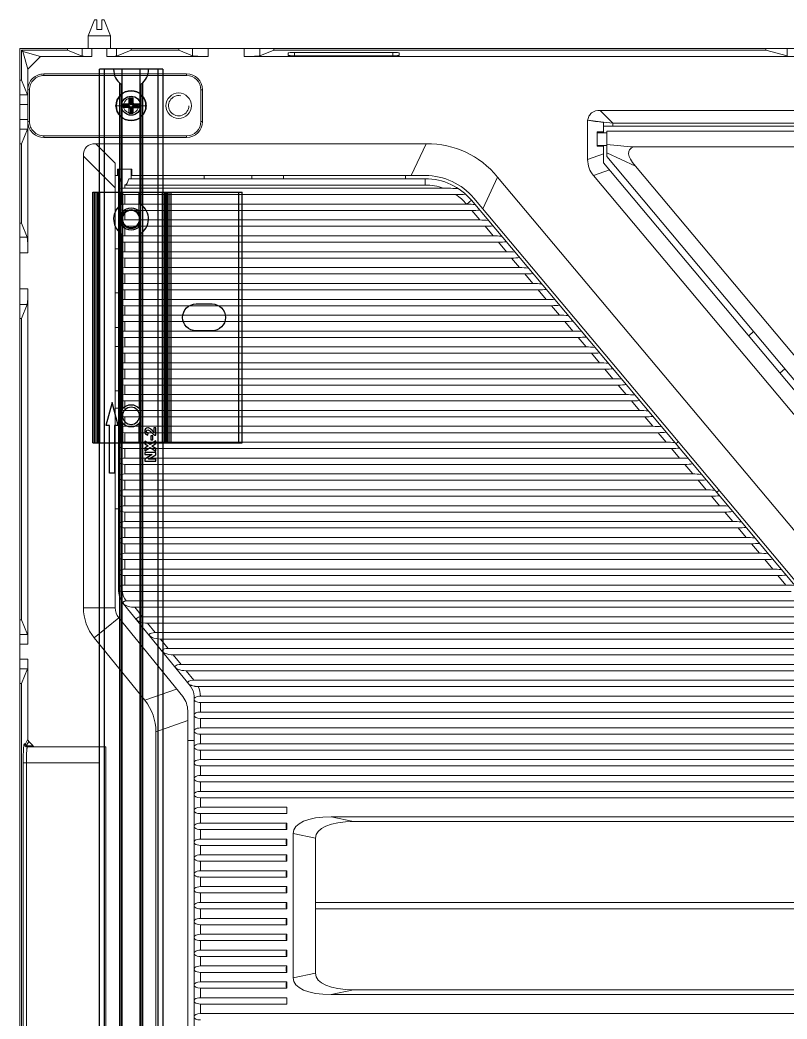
# Model space of a CAD drawing. Header units: millimetres. Extents: x 2185 to 26698, y 9658 to 17427.
# Drawn here: x 16466.6 to 16708.2, y 15710 to 16024.7 of the extents above; entities that cross this region are included whole.
import ezdxf

# ---------------------------------------------------------------- set-up
doc = ezdxf.new("R2010")
doc.units = ezdxf.units.MM
doc.linetypes.add('SLD-实线', pattern=[0])
doc.layers.add('1轮廓线', color=7, linetype='Continuous', lineweight=25)
doc.layers.add('文字层', color=8, linetype='SLD-实线', lineweight=15)
doc.layers.add('2020-NX-2_DXF_CONTINUOUS_LINE', color=7, linetype='Continuous')

# ---------------------------------------------------------------- blocks, each defined once
blk = doc.blocks.new('76128193')
at = {"color": 7, "linetype": 'Continuous'}
for p, q in [((-3996.93, 2590.93), (-3998.93, 2585.93)), ((-3996.18, 2590.93), (-3996.93, 2590.93)), ((-3996.18, 2590.93), (-3996.18, 2587.93)), ((-3994.68, 2590.93), (-3994.68, 2587.93)), ((-3993.93, 2590.93), (-3994.68, 2590.93)), ((-3993.93, 2590.93), (-3991.93, 2585.93)), ((-3994.68, 2587.93), (-3996.18, 2587.93)), ((-3998.93, 2581.93), (-3998.93, 2585.93)), ((-3991.93, 2585.93), (-3998.93, 2585.93)), ((-3991.93, 2581.93), (-3991.93, 2585.93)), ((-4020.43, 2581.93), (-4020.43, 2041.93)), ((-4020.43, 2581.93), (-3060.43, 2581.93)), ((-4019.93, 2581.43), (-4019.93, 2571.93)), ((-4019.53, 2581.02), (-4019.93, 2581.43)), ((-4019.93, 2581.43), (-4005.43, 2581.43)), ((-4019.53, 2581.02), (-4017.93, 2575.43)), ((-4019.53, 2581.02), (-4013.93, 2579.43)), ((-4005.43, 2581.93), (-4005.43, 2581.43)), ((-4000.8, 2579.58), (-4005.43, 2581.43)), ((-4000.8, 2579.58), (-4000.8, 2581.93)), ((-3997.83, 2579.43), (-3997.83, 2581.93)), ((-3993.03, 2581.93), (-3993.03, 2579.43)), ((-3990.07, 2581.93), (-3990.07, 2579.58)), ((-3985.43, 2581.43), (-3990.07, 2579.58)), ((-3985.43, 2581.93), (-3985.43, 2581.43)), ((-3985.43, 2581.43), (-3970.43, 2581.43)), ((-3970.43, 2581.93), (-3970.43, 2581.43)), ((-3970.43, 2581.43), (-3966.05, 2579.68)), ((-3966.05, 2579.68), (-3966.05, 2581.93)), ((-3961.1, 2581.93), (-3961.1, 2579.43)), ((-3949.77, 2579.43), (-3949.77, 2581.93)), ((-3944.82, 2581.93), (-3944.82, 2579.68)), ((-3944.82, 2579.68), (-3940.43, 2581.43)), ((-3940.43, 2581.93), (-3940.43, 2581.43)), ((-3940.43, 2581.43), (-3785.43, 2581.43)), ((-3935.93, 2579.77), (-3935.93, 2580.57)), ((-3933.93, 2580.69), (-3933.93, 2579.66)), ((-3933.93, 2580.69), (-3902.93, 2580.69)), ((-3902.93, 2579.66), (-3902.93, 2580.69)), ((-3900.93, 2580.57), (-3900.93, 2579.77)), ((-3785.43, 2581.93), (-3785.43, 2581.43)), ((-3785.43, 2581.43), (-3778.78, 2579.66)), ((-3778.78, 2579.66), (-3778.78, 2581.93)), ((-4013.93, 2579.43), (-4017.93, 2575.43)), ((-3997.83, 2579.43), (-4013.93, 2579.43)), ((-3961.1, 2579.43), (-3993.03, 2579.43)), ((-3949.77, 2579.43), (-3773.89, 2579.43)), ((-3933.93, 2579.66), (-3902.93, 2579.66)), ((-4017.93, 2575.43), (-4017.93, 2568.98)), ((-4020.43, 2571.93), (-4019.93, 2571.93)), ((-4019.93, 2571.93), (-4018.08, 2567.3)), ((-4012.92, 2573.93), (-4012.92, 2573.43)), ((-4012.92, 2573.93), (-3967.93, 2573.93)), ((-4012.92, 2573.43), (-3967.93, 2573.43)), ((-3967.93, 2573.43), (-3967.93, 2573.93)), ((-4017.93, 2568.98), (-4017.93, 2564.33)), ((-4017.43, 2558.93), (-4017.43, 2568.93)), ((-3963.43, 2568.93), (-3963.43, 2558.93)), ((-3962.93, 2568.93), (-3963.43, 2568.93)), ((-3962.93, 2568.93), (-3962.93, 2558.93)), ((-4018.08, 2567.3), (-4020.43, 2567.3)), ((-4017.96, 2564.33), (-4020.43, 2564.33)), ((-4017.96, 2564.33), (-4017.95, 2559.53)), ((-3833.65, 2558.41), (-3837.67, 2562.43)), ((-3837.67, 2562.43), (-3651.21, 2562.43)), ((-4017.95, 2559.53), (-4020.43, 2559.53)), ((-4017.93, 2558.89), (-4017.94, 2559.53)), ((-4017.93, 2558.89), (-4017.93, 2558.42)), ((-3963.43, 2558.93), (-3962.93, 2558.93)), ((-3841.59, 2546.97), (-3841.59, 2559.33)), ((-3836.58, 2558.75), (-3841.54, 2559.33)), ((-3836.59, 2558.66), (-3836.59, 2555.68)), ((-3833.65, 2558.41), (-3836.58, 2558.75)), ((-4018.08, 2556.56), (-4020.43, 2556.56)), ((-4018.08, 2556.56), (-4019.93, 2551.93)), ((-4017.93, 2558.42), (-4017.93, 2517.55)), ((-3838.59, 2551.18), (-3838.59, 2555.68)), ((-3838.59, 2555.68), (-3836.59, 2555.68)), ((-3838.59, 2555.57), (-3836.59, 2555.57)), ((-3835.59, 2555.43), (-3838.59, 2555.43)), ((-3836.59, 2557.43), (-3651.21, 2557.43)), ((-3836.59, 2555.43), (-3836.59, 2555.57)), ((-3835.59, 2547.88), (-3835.59, 2555.93)), ((-3835.59, 2555.93), (-3653.88, 2555.93)), ((-3833.65, 2557.43), (-3833.65, 2558.41)), ((-3651.21, 2558.41), (-3833.65, 2558.41)), ((-4012.92, 2554.43), (-4012.92, 2553.93)), ((-3967.93, 2554.43), (-4012.92, 2554.43)), ((-3967.93, 2553.93), (-4012.92, 2553.93)), ((-3967.93, 2553.93), (-3967.93, 2554.43)), ((-4020.43, 2551.93), (-4019.93, 2551.93)), ((-4019.93, 2551.93), (-4019.93, 2526.93)), ((-3990.43, 2545.85), (-3996.51, 2551.93)), ((-3892.48, 2551.93), (-3996.51, 2551.93)), ((-3892.48, 2551.93), (-3897.14, 2541.93)), ((-3835.59, 2551.43), (-3838.59, 2551.43)), ((-3836.59, 2551.29), (-3838.59, 2551.29)), ((-3836.59, 2551.18), (-3838.59, 2551.18)), ((-3836.59, 2551.29), (-3836.59, 2551.43)), ((-3836.59, 2545.93), (-3836.59, 2551.18)), ((-3835.59, 2549.11), (-3826.55, 2544.89)), ((-3827.14, 2550.93), (-3653.88, 2550.93)), ((-4000.43, 2405.75), (-4000.43, 2548.01)), ((-4000.43, 2548.01), (-3990.43, 2538.01)), ((-3836.59, 2548.79), (-3841.59, 2546.97)), ((-3679.56, 2361.93), (-3835.59, 2547.88)), ((-3990.43, 2405.75), (-3990.43, 2545.85)), ((-3989.68, 2541.93), (-3989.68, 2543.93)), ((-3989.68, 2543.93), (-3985.18, 2543.93)), ((-3989.43, 2411.57), (-3989.43, 2543.93)), ((-3985.43, 2540.93), (-3985.43, 2543.93)), ((-3985.18, 2543.93), (-3985.18, 2541.93)), ((-3839.75, 2541.92), (-3834.75, 2543.74)), ((-3836.59, 2545.93), (-3681.84, 2361.5)), ((-3675.73, 2365.15), (-3826.55, 2544.89)), ((-3990.43, 2541.93), (-3989.43, 2541.93)), ((-3989.43, 2540.93), (-3988.37, 2539.87)), ((-3989.43, 2540.93), (-3988.76, 2540.93)), ((-3988.37, 2537.9), (-3988.37, 2539.87)), ((-3986.11, 2540.93), (-3892.75, 2540.93)), ((-3985.42, 2541.93), (-3892.75, 2541.93)), ((-3962.36, 2540.93), (-3962.36, 2541.93)), ((-3947.43, 2541.93), (-3947.43, 2540.93)), ((-3937.43, 2540.93), (-3937.43, 2541.93)), ((-3898.93, 2540.93), (-3898.93, 2541.93)), ((-3892.75, 2538.93), (-3892.75, 2540.93)), ((-3874.61, 2531.42), (-3869.95, 2541.42)), ((-3707.34, 2347.63), (-3869.95, 2541.42)), ((-3839.75, 2541.92), (-3684.94, 2357.42)), ((-3987.43, 2537.93), (-3987.43, 2538.93)), ((-3987.43, 2538.93), (-3892.75, 2538.93)), ((-3987.43, 2537.93), (-3887.01, 2537.93)), ((-3987.43, 2535.93), (-3987.43, 2532.93)), ((-3883.11, 2535.93), (-3987.43, 2535.93)), ((-3878.2, 2534.14), (-3879.64, 2532.93)), ((-3878.2, 2534.14), (-3720.78, 2346.54)), ((-3877.43, 2534.79), (-3720.01, 2347.18)), ((-3987.43, 2532.93), (-3879.79, 2532.93)), ((-3987.43, 2527.93), (-3987.43, 2530.93)), ((-3987.43, 2530.93), (-3878.11, 2530.93)), ((-3878.11, 2530.93), (-3875.59, 2527.93)), ((-3875.59, 2527.93), (-3987.43, 2527.93)), ((-4020.43, 2526.93), (-4019.93, 2526.93)), ((-4018.18, 2522.54), (-4019.93, 2526.93)), ((-3987.43, 2522.93), (-3987.43, 2525.93)), ((-3987.43, 2525.93), (-3873.92, 2525.93)), ((-3873.92, 2525.93), (-3871.4, 2522.93)), ((-4020.43, 2522.54), (-4018.18, 2522.54)), ((-3871.4, 2522.93), (-3987.43, 2522.93)), ((-3987.43, 2517.93), (-3987.43, 2520.93)), ((-3987.43, 2520.93), (-3869.72, 2520.93)), ((-3869.72, 2520.93), (-3867.2, 2517.93)), ((-3990.43, 2518.86), (-3989.43, 2518.86)), ((-3867.2, 2517.93), (-3987.43, 2517.93)), ((-4017.94, 2517.58), (-4020.43, 2517.58)), ((-3987.43, 2512.93), (-3987.43, 2515.93)), ((-3987.43, 2515.93), (-3865.53, 2515.93)), ((-3865.53, 2515.93), (-3863.01, 2512.93)), ((-3863.01, 2512.93), (-3987.43, 2512.93)), ((-3987.43, 2507.93), (-3987.43, 2510.93)), ((-3987.43, 2510.93), (-3861.33, 2510.93)), ((-3861.33, 2510.93), (-3858.81, 2507.93)), ((-4020.43, 2506.27), (-4017.93, 2506.27)), ((-4017.93, 2506.27), (-4017.93, 2394.33)), ((-3858.81, 2507.93), (-3987.43, 2507.93)), ((-3987.43, 2502.93), (-3987.43, 2505.93)), ((-3987.43, 2505.93), (-3857.13, 2505.93)), ((-3857.13, 2505.93), (-3854.62, 2502.93)), ((-3989.43, 2505), (-3990.43, 2505)), ((-3854.62, 2502.93), (-3987.43, 2502.93)), ((-4018.18, 2501.32), (-4020.43, 2501.32)), ((-4019.93, 2496.93), (-4018.18, 2501.32)), ((-3987.43, 2497.93), (-3987.43, 2500.93)), ((-3987.43, 2500.93), (-3852.94, 2500.93)), ((-3852.94, 2500.93), (-3850.42, 2497.93)), ((-4020.43, 2496.93), (-4019.93, 2496.93)), ((-4019.93, 2496.93), (-4019.93, 2401.93)), ((-3850.42, 2497.93), (-3987.43, 2497.93)), ((-3987.43, 2492.93), (-3987.43, 2495.93)), ((-3987.43, 2495.93), (-3848.74, 2495.93)), ((-3848.74, 2495.93), (-3846.23, 2492.93)), ((-3990.43, 2494.07), (-3989.43, 2494.07)), ((-3846.23, 2492.93), (-3987.43, 2492.93)), ((-3790.83, 2491.4), (-3789.32, 2492.75)), ((-3987.43, 2487.93), (-3987.43, 2490.93)), ((-3987.43, 2490.93), (-3844.55, 2490.93)), ((-3844.55, 2490.93), (-3842.03, 2487.93)), ((-3989.43, 2488.07), (-3990.43, 2488.07)), ((-3842.03, 2487.93), (-3987.43, 2487.93)), ((-3987.43, 2482.93), (-3987.43, 2485.93)), ((-3987.43, 2485.93), (-3840.35, 2485.93)), ((-3840.35, 2485.93), (-3837.84, 2482.93)), ((-3837.84, 2482.93), (-3987.43, 2482.93)), ((-3987.43, 2477.93), (-3987.43, 2480.93)), ((-3987.43, 2480.93), (-3836.16, 2480.93)), ((-3836.16, 2480.93), (-3833.64, 2477.93)), ((-3779.47, 2481), (-3781.02, 2479.7)), ((-3833.64, 2477.93), (-3987.43, 2477.93)), ((-3990.43, 2474.07), (-3989.43, 2474.07)), ((-3987.43, 2472.93), (-3987.43, 2475.93)), ((-3987.43, 2475.93), (-3831.96, 2475.93)), ((-3831.96, 2475.93), (-3829.44, 2472.93)), ((-3829.44, 2472.93), (-3987.43, 2472.93)), ((-3987.43, 2467.93), (-3987.43, 2470.93)), ((-3987.43, 2470.93), (-3827.77, 2470.93)), ((-3827.77, 2470.93), (-3825.25, 2467.93)), ((-3989.43, 2468.67), (-3990.43, 2468.67)), ((-3825.25, 2467.93), (-3987.43, 2467.93)), ((-3987.43, 2462.93), (-3987.43, 2465.93)), ((-3987.43, 2465.93), (-3823.57, 2465.93)), ((-3823.57, 2465.93), (-3821.05, 2462.93)), ((-3821.05, 2462.93), (-3987.43, 2462.93)), ((-3987.43, 2457.93), (-3987.43, 2460.93)), ((-3987.43, 2460.93), (-3819.38, 2460.93)), ((-3816.86, 2457.93), (-3987.43, 2457.93)), ((-3819.38, 2460.93), (-3816.86, 2457.93)), ((-3813.07, 2458.08), (-3813.83, 2457.44)), ((-3987.43, 2452.93), (-3987.43, 2455.93)), ((-3987.43, 2455.93), (-3815.18, 2455.93)), ((-3815.18, 2455.93), (-3812.66, 2452.93)), ((-3812.66, 2452.93), (-3987.43, 2452.93)), ((-3987.43, 2447.93), (-3987.43, 2450.93)), ((-3987.43, 2450.93), (-3810.98, 2450.93)), ((-3810.98, 2450.93), (-3808.47, 2447.93)), ((-3808.47, 2447.93), (-3987.43, 2447.93)), ((-3987.43, 2442.93), (-3987.43, 2445.93)), ((-3987.43, 2445.93), (-3806.79, 2445.93)), ((-3806.79, 2445.93), (-3804.27, 2442.93)), ((-3804.27, 2442.93), (-3987.43, 2442.93)), ((-3800.98, 2442.12), (-3800.21, 2442.76)), ((-3987.43, 2437.93), (-3987.43, 2440.93)), ((-3987.43, 2440.93), (-3802.59, 2440.93)), ((-3802.59, 2440.93), (-3800.08, 2437.93)), ((-3989.43, 2436.93), (-3990.43, 2436.93)), ((-3800.08, 2437.93), (-3987.43, 2437.93)), ((-3987.43, 2432.93), (-3987.43, 2435.93)), ((-3987.43, 2435.93), (-3798.4, 2435.93)), ((-3798.4, 2435.93), (-3795.88, 2432.93)), ((-3795.88, 2432.93), (-3987.43, 2432.93)), ((-3987.43, 2427.93), (-3987.43, 2430.93)), ((-3987.43, 2430.93), (-3794.2, 2430.93)), ((-3794.2, 2430.93), (-3791.68, 2427.93)), ((-3791.68, 2427.93), (-3987.43, 2427.93)), ((-3987.43, 2422.93), (-3987.43, 2425.93)), ((-3987.43, 2425.93), (-3790.01, 2425.93)), ((-3790.01, 2425.93), (-3787.49, 2422.93)), ((-3787.49, 2422.93), (-3987.43, 2422.93)), ((-3987.43, 2417.93), (-3987.43, 2420.93)), ((-3987.43, 2420.93), (-3785.81, 2420.93)), ((-3785.81, 2420.93), (-3783.29, 2417.93)), ((-3783.29, 2417.93), (-3987.43, 2417.93)), ((-3987.43, 2412.93), (-3987.43, 2415.93)), ((-3987.43, 2415.93), (-3781.62, 2415.93)), ((-3781.62, 2415.93), (-3779.1, 2412.93)), ((-3777.42, 2410.93), (-3988.2, 2410.93)), ((-3779.1, 2412.93), (-3987.43, 2412.93)), ((-3986.95, 2407.93), (-3774.9, 2407.93)), ((-4000.43, 2405.75), (-3990.43, 2405.75)), ((-3987.87, 2407.16), (-3966.72, 2381.11)), ((-3981.86, 2402.93), (-3984.29, 2405.93)), ((-3984.29, 2405.93), (-3773.22, 2405.93)), ((-4020.43, 2401.93), (-4019.93, 2401.93)), ((-4019.93, 2401.93), (-4018.08, 2397.3)), ((-3989.32, 2402.6), (-3997.08, 2396.29)), ((-3969.17, 2377.77), (-3989.32, 2402.6)), ((-3770.71, 2402.93), (-3981.86, 2402.93)), ((-3977.8, 2397.93), (-3980.24, 2400.93)), ((-3980.24, 2400.93), (-3769.03, 2400.93)), ((-4018.08, 2397.3), (-4020.43, 2397.3)), ((-3997.08, 2396.29), (-3981.11, 2376.62)), ((-3766.51, 2397.93), (-3977.8, 2397.93)), ((-3973.74, 2392.93), (-3976.18, 2395.93)), ((-3976.18, 2395.93), (-3764.83, 2395.93)), ((-4017.93, 2394.33), (-4020.43, 2394.33)), ((-3762.32, 2392.93), (-3973.74, 2392.93)), ((-4017.93, 2389.53), (-4020.43, 2389.53)), ((-4017.93, 2389.53), (-4017.93, 2364.35)), ((-3969.69, 2387.93), (-3972.12, 2390.93)), ((-3972.12, 2390.93), (-3760.64, 2390.93)), ((-4018.08, 2386.56), (-4020.43, 2386.56)), ((-4018.08, 2386.56), (-4019.93, 2381.93)), ((-3758.12, 2387.93), (-3969.69, 2387.93)), ((-3965.63, 2382.93), (-3968.06, 2385.93)), ((-3968.06, 2385.93), (-3756.44, 2385.93)), ((-3753.93, 2382.93), (-3965.63, 2382.93)), ((-4020.43, 2381.93), (-4019.93, 2381.93)), ((-4019.93, 2381.93), (-4019.93, 2241.93)), ((-3971.11, 2380.17), (-3981.11, 2376.62)), ((-3964.27, 2380.93), (-3752.25, 2380.93)), ((-3965.6, 2245.91), (-3965.6, 2377.95)), ((-3749.73, 2377.93), (-3963.6, 2377.93)), ((-3967.6, 2373.36), (-3967.6, 2250.5)), ((-3963.6, 2372.93), (-3963.6, 2375.93)), ((-3963.6, 2375.93), (-3748.05, 2375.93)), ((-3745.53, 2372.93), (-3963.6, 2372.93)), ((-3977.6, 2366.73), (-3967.6, 2370.28)), ((-3963.6, 2367.93), (-3963.6, 2370.93)), ((-3963.6, 2370.93), (-3743.86, 2370.93)), ((-3977.6, 2366.73), (-3977.6, 2257.13)), ((-3741.34, 2367.93), (-3963.6, 2367.93)), ((-4017.93, 2364.35), (-4018.74, 2362.93)), ((-4017.64, 2363.64), (-4018.45, 2362.23)), ((-4016.23, 2362.23), (-4017.64, 2363.64)), ((-3965.6, 2363.93), (-3967.6, 2363.93)), ((-3963.6, 2362.93), (-3963.6, 2365.93)), ((-3963.6, 2365.93), (-3739.66, 2365.93)), ((-4019.07, 2362.93), (-4018.74, 2362.93)), ((-4016.23, 2362.23), (-4018.45, 2362.23)), ((-4018.07, 2361.93), (-3993.39, 2361.93)), ((-3995.39, 2261.93), (-3995.39, 2361.93)), ((-3993.39, 2261.93), (-3993.39, 2361.93)), ((-3737.14, 2362.93), (-3963.6, 2362.93)), ((-3963.6, 2357.93), (-3963.6, 2360.93)), ((-3963.6, 2360.93), (-3735.47, 2360.93)), ((-3732.95, 2357.93), (-3963.6, 2357.93)), ((-4019.41, 2266.93), (-4019.41, 2356.93)), ((-4019.41, 2356.93), (-4018.42, 2356.93)), ((-4018.42, 2356.93), (-4018.42, 2266.93)), ((-3995.39, 2356.93), (-4018.42, 2356.93)), ((-3963.6, 2352.93), (-3963.6, 2355.93)), ((-3963.6, 2355.93), (-3731.27, 2355.93)), ((-3728.75, 2352.93), (-3963.6, 2352.93)), ((-3963.6, 2347.93), (-3963.6, 2350.93)), ((-3963.6, 2350.93), (-3727.07, 2350.93)), ((-3724.56, 2347.93), (-3963.6, 2347.93)), ((-3963.6, 2342.93), (-3963.6, 2345.93)), ((-3963.6, 2345.93), (-3722.86, 2345.93)), ((-3936.38, 2342.93), (-3963.6, 2342.93)), ((-3936.38, 2342.93), (-3936.38, 2340.93)), ((-3963.6, 2337.93), (-3963.6, 2340.93)), ((-3963.6, 2340.93), (-3936.38, 2340.93)), ((-3915.31, 2338.43), (-3922.37, 2339.93)), ((-3922.37, 2339.93), (-3722.68, 2339.93)), ((-3726.36, 2338.43), (-3915.31, 2338.43)), ((-3936.38, 2337.93), (-3963.6, 2337.93)), ((-3963.6, 2332.93), (-3963.6, 2335.93)), ((-3963.6, 2335.93), (-3936.38, 2335.93)), ((-3936.56, 2337.49), (-3936.56, 2336.37)), ((-3936.38, 2337.93), (-3936.38, 2335.93)), ((-3936.38, 2332.93), (-3963.6, 2332.93)), ((-3936.56, 2332.49), (-3936.56, 2331.37)), ((-3936.38, 2332.93), (-3936.38, 2330.93)), ((-3934.4, 2289.19), (-3934.4, 2334.67)), ((-3934.4, 2334.67), (-3927.34, 2333.17)), ((-3927.34, 2333.17), (-3927.35, 2312.93)), ((-3963.6, 2327.93), (-3963.6, 2330.93)), ((-3963.6, 2330.93), (-3936.38, 2330.93)), ((-3936.38, 2327.93), (-3963.6, 2327.93)), ((-3963.6, 2322.93), (-3963.6, 2325.93)), ((-3963.6, 2325.93), (-3936.38, 2325.93)), ((-3936.56, 2327.49), (-3936.56, 2326.37)), ((-3936.38, 2327.93), (-3936.38, 2325.93)), ((-3936.38, 2322.93), (-3963.6, 2322.93)), ((-3936.38, 2322.93), (-3936.38, 2320.93)), ((-3963.6, 2317.93), (-3963.6, 2320.93)), ((-3963.6, 2320.93), (-3936.38, 2320.93)), ((-3936.56, 2322.49), (-3936.56, 2321.37)), ((-3936.38, 2317.93), (-3963.6, 2317.93)), ((-3936.56, 2317.49), (-3936.56, 2316.37)), ((-3936.38, 2317.93), (-3936.38, 2315.93)), ((-3963.6, 2312.93), (-3963.6, 2315.93)), ((-3963.6, 2315.93), (-3936.38, 2315.93)), ((-3936.38, 2312.93), (-3963.6, 2312.93)), ((-3963.6, 2307.93), (-3963.6, 2310.93)), ((-3963.6, 2310.93), (-3936.38, 2310.93)), ((-3936.56, 2312.49), (-3936.56, 2311.37)), ((-3936.38, 2312.93), (-3936.38, 2310.93)), ((-3927.35, 2312.93), (-3927.35, 2310.93)), ((-3927.35, 2310.93), (-3927.34, 2290.69)), ((-3927.34, 2312.93), (-3716.01, 2312.93)), ((-3927.34, 2310.93), (-3716.01, 2310.93)), ((-3936.38, 2307.93), (-3963.6, 2307.93)), ((-3936.56, 2307.49), (-3936.56, 2306.37)), ((-3936.38, 2307.93), (-3936.38, 2305.93)), ((-3963.6, 2302.93), (-3963.6, 2305.93)), ((-3963.6, 2305.93), (-3936.38, 2305.93)), ((-3936.38, 2302.93), (-3963.6, 2302.93)), ((-3963.6, 2297.93), (-3963.6, 2300.93)), ((-3963.6, 2300.93), (-3936.38, 2300.93)), ((-3936.56, 2302.49), (-3936.56, 2301.37)), ((-3936.38, 2302.93), (-3936.38, 2300.93)), ((-3936.38, 2297.93), (-3963.6, 2297.93)), ((-3936.56, 2297.49), (-3936.56, 2296.37)), ((-3936.38, 2297.93), (-3936.38, 2295.93)), ((-3963.6, 2292.93), (-3963.6, 2295.93)), ((-3963.6, 2295.93), (-3936.38, 2295.93)), ((-3936.38, 2292.93), (-3963.6, 2292.93)), ((-3936.56, 2292.49), (-3936.56, 2291.37)), ((-3936.38, 2292.93), (-3936.38, 2290.93)), ((-3963.6, 2287.93), (-3963.6, 2290.93)), ((-3963.6, 2290.93), (-3936.38, 2290.93)), ((-3936.38, 2287.93), (-3963.6, 2287.93)), ((-3936.38, 2287.93), (-3936.38, 2285.93)), ((-3927.34, 2290.69), (-3934.4, 2289.19)), ((-3963.6, 2282.93), (-3963.6, 2285.93)), ((-3963.6, 2285.93), (-3936.38, 2285.93)), ((-3936.56, 2287.49), (-3936.56, 2286.37)), ((-3922.37, 2283.93), (-3915.31, 2285.43)), ((-3915.31, 2285.43), (-3726.36, 2285.43)), ((-3936.38, 2282.93), (-3963.6, 2282.93)), ((-3936.38, 2282.93), (-3936.38, 2280.93)), ((-3722.68, 2283.93), (-3922.37, 2283.93)), ((-3963.6, 2277.93), (-3963.6, 2280.93)), ((-3963.6, 2280.93), (-3936.38, 2280.93)), ((-3722.86, 2277.93), (-3963.6, 2277.93))]:
    blk.add_line(p, q, dxfattribs=at)
blk.add_lwpolyline([(-4019.41, 2356.93), (-4019.26, 2356.93), (-4018.42, 2356.93)], dxfattribs=at)
for centre, radius in [((-3985.43, 2563.93), 3), ((-3970.43, 2563.93), 4)]:
    blk.add_circle(centre, radius, dxfattribs=at)
for centre, radius, start, end in [((-3967.93, 2568.93), 5, 0, 89.9981), ((-3967.93, 2568.93), 4.5, 0, 89.9872), ((-3985.43, 2563.93), 2.4, 74.0896, 0), ((-3970.43, 2563.93), 3.2, 78.1353, 360), ((-3967.93, 2558.93), 5, 270.0033, 0.0023), ((-3967.93, 2558.93), 4.5, 270.0091, 0), ((-3892.75, 2521.93), 20, 40, 90), ((-3892.75, 2521.93), 19, 40, 90), ((-3892.75, 2521.93), 17, 70.2499, 90), ((-3892.75, 2521.93), 17, 40.3202, 55.4397), ((-3879.79, 2505.43), 27.5, 89.6931, 90), ((-3982.43, 2411.57), 7, 180, 219.0635), ((-3988.2, 2412.42), 1.49, 255.39, 269.9512), ((-3982.43, 2411.57), 5.8, 186.3356, 218.8728), ((-3985.43, 2405.75), 15, 180, 219.0635), ((-3985.43, 2405.75), 5, 180, 219.0635), ((-3970.6, 2377.95), 5, 0, 39.0635), ((-3970.6, 2377.95), 7, 359.8028, 25.1589), ((-3974.6, 2373.36), 7, 0, 39.0635)]:
    blk.add_arc(centre, radius, start, end, dxfattribs=at)
for centre, major_axis, ratio, start_param, end_param in [((-3933.93, 2580.57), (2, 0), 0.057143, 1.570796, 3.141593), ((-3902.93, 2580.57), (2, 0), 0.057143, 6.283185, 7.853982), ((-3997.83, 2579.6), (3, 0), 0.057143, -2.999696, -1.570796), ((-3993.03, 2579.6), (3, 0), 0.057143, -1.570796, -0.141897), ((-3961.1, 2579.72), (5, 0), 0.057143, -2.999696, -1.570796), ((-3949.77, 2579.72), (5, 0), 0.057143, -1.570796, -0.141897), ((-3933.93, 2579.77), (2, 0), 0.057143, -3.141593, -1.570796), ((-3902.93, 2579.77), (2, 0), 0.057143, -1.570796, 0), ((-3898.45, 2449.95), (-101, 101), 0.140028, -0.139123, 0.139123), ((-4235.42, 1787.08), (-355.43, -762.22), 0.178355, 3.058615, 3.22457), ((-4117.97, 2684.76), (310.21, -129.43), 0.111795, -0.382592, -0.311671), ((-2969.96, 2149.44), (-858.57, 400.36), 0.042224, -0.040423, 0.090304), ((-3637.63, 2618.35), (203.5, 74.07), 0.184705, 3.074467, 3.208719), ((-3987.43, 2546.93), (0, 8), 0.25, -3.864327, -3.63155), ((-3987.43, 2536.93), (4, 0), 0.25, -2.094395, -1.570796), ((-3987.43, 2531.93), (4, 0), 0.25, 1.570796, 2.094395), ((-3987.43, 2531.93), (2, 0), 0.5, -3.141592, -1.570796), ((-3878.95, 2531.93), (5.29, -0.16), 0.186516, 1.21233, 1.707838), ((-3878.95, 2531.93), (5.29, -0.16), 0.186516, -1.405664, -0.882065), ((-3987.43, 2526.93), (2, 0), 0.5, 1.570796, 4.712389), ((-3874.76, 2526.93), (5.29, -0.16), 0.186516, 1.21233, 1.735928), ((-3874.76, 2526.93), (5.29, -0.16), 0.186516, -1.405664, -0.882065), ((-3987.43, 2521.93), (2, 0), 0.5, 1.570796, 4.712389), ((-3870.56, 2521.93), (5.29, -0.16), 0.186516, 1.21233, 1.735928), ((-3870.56, 2521.93), (5.29, -0.16), 0.186516, -1.405664, -0.882065), ((-3987.43, 2516.93), (2, 0), 0.5, 1.570796, 4.712389), ((-3866.36, 2516.93), (5.29, -0.16), 0.186516, 1.21233, 1.735928), ((-3866.36, 2516.93), (5.29, -0.16), 0.186516, -1.405664, -0.882065), ((-3987.43, 2511.93), (2, 0), 0.5, 1.570796, 4.712389), ((-3862.17, 2511.93), (5.29, -0.16), 0.186516, 1.21233, 1.735928), ((-3862.17, 2511.93), (5.29, -0.16), 0.186516, -1.405664, -0.882065), ((-4018.22, 2506.27), (0, 5), 0.057143, -2.999696, -1.570796), ((-3987.43, 2506.93), (2, 0), 0.5, 1.570796, 4.712389), ((-3857.97, 2506.93), (5.29, -0.16), 0.186516, 1.21233, 1.735928), ((-3857.97, 2506.93), (5.29, -0.16), 0.186516, -1.405664, -0.882065), ((-3987.43, 2501.93), (2, 0), 0.5, 1.570796, 4.712389), ((-3853.78, 2501.93), (5.29, -0.16), 0.186516, 1.21233, 1.735928), ((-3853.78, 2501.93), (5.29, -0.16), 0.186516, -1.405664, -0.882065), ((-3987.43, 2496.93), (2, 0), 0.5, 1.570796, 4.712389), ((-3849.58, 2496.93), (5.29, -0.16), 0.186516, 1.21233, 1.735928), ((-3849.58, 2496.93), (5.29, -0.16), 0.186516, -1.405664, -0.882065), ((-3987.43, 2491.93), (2, 0), 0.5, 1.570796, 4.712389), ((-3845.39, 2491.93), (5.29, -0.16), 0.186516, 1.21233, 1.735928), ((-3845.39, 2491.93), (5.29, -0.16), 0.186516, -1.405664, -0.882065), ((-3987.43, 2486.93), (2, 0), 0.5, 1.570796, 4.712389), ((-3841.19, 2486.93), (5.29, -0.16), 0.186516, 1.21233, 1.735928), ((-3841.19, 2486.93), (5.29, -0.16), 0.186516, -1.405664, -0.882065), ((-3987.43, 2481.93), (2, 0), 0.5, 1.570796, 4.712389), ((-3837, 2481.93), (5.29, -0.16), 0.186516, 1.21233, 1.735928), ((-3837, 2481.93), (5.29, -0.16), 0.186516, -1.405664, -0.882065), ((-3987.43, 2476.93), (2, 0), 0.5, 1.570796, 4.712389), ((-3832.8, 2476.93), (5.29, -0.16), 0.186516, 1.21233, 1.735928), ((-3832.8, 2476.93), (5.29, -0.16), 0.186516, -1.405664, -0.882065), ((-3987.43, 2471.93), (2, 0), 0.5, 1.570796, 4.712389), ((-3828.61, 2471.93), (5.29, -0.16), 0.186516, 1.21233, 1.735928), ((-3828.61, 2471.93), (5.29, -0.16), 0.186516, -1.405664, -0.882065), ((-3987.43, 2466.93), (2, 0), 0.5, 1.570796, 4.712389), ((-3824.41, 2466.93), (5.29, -0.16), 0.186516, 1.21233, 1.735928), ((-3824.41, 2466.93), (5.29, -0.16), 0.186516, -1.405664, -0.882065), ((-3987.43, 2461.93), (2, 0), 0.5, 1.570796, 4.712389), ((-3820.21, 2461.93), (5.29, -0.16), 0.186516, 1.21233, 1.735928), ((-3820.21, 2461.93), (5.29, -0.16), 0.186516, -1.405664, -0.882065), ((-3987.43, 2456.93), (2, 0), 0.5, 1.570796, 4.712389), ((-3816.02, 2456.93), (5.29, -0.16), 0.186516, 1.21233, 1.735928), ((-3816.02, 2456.93), (5.29, -0.16), 0.186516, -1.405664, -0.882065), ((-3987.43, 2451.93), (2, 0), 0.5, 1.570796, 4.712389), ((-3811.82, 2451.93), (5.29, -0.16), 0.186516, 1.21233, 1.735928), ((-3811.82, 2451.93), (5.29, -0.16), 0.186516, -1.405664, -0.882065), ((-3987.43, 2446.93), (2, 0), 0.5, 1.570796, 4.712389), ((-3807.63, 2446.93), (5.29, -0.16), 0.186516, 1.21233, 1.735928), ((-3807.63, 2446.93), (5.29, -0.16), 0.186516, -1.405664, -0.882065), ((-3987.43, 2441.93), (2, 0), 0.5, 1.570796, 4.712389), ((-3803.43, 2441.93), (5.29, -0.16), 0.186516, 1.21233, 1.735928), ((-3803.43, 2441.93), (5.29, -0.16), 0.186516, -1.405664, -0.882065), ((-3987.43, 2436.93), (2, 0), 0.5, 1.570796, 4.712389), ((-3799.24, 2436.93), (5.29, -0.16), 0.186516, 1.21233, 1.735928), ((-3799.24, 2436.93), (5.29, -0.16), 0.186516, -1.405664, -0.882065), ((-3987.43, 2431.93), (2, 0), 0.5, 1.570796, 4.712389), ((-3795.04, 2431.93), (5.29, -0.16), 0.186516, 1.21233, 1.735928), ((-3795.04, 2431.93), (5.29, -0.16), 0.186516, -1.405664, -0.882065), ((-3987.43, 2426.93), (2, 0), 0.5, 1.570796, 4.712389), ((-3790.85, 2426.93), (5.29, -0.16), 0.186516, 1.21233, 1.735928), ((-3790.85, 2426.93), (5.29, -0.16), 0.186516, -1.405664, -0.882065), ((-3987.43, 2421.93), (2, 0), 0.5, 1.570796, 4.712389), ((-3786.65, 2421.93), (5.29, -0.16), 0.186516, 1.21233, 1.735928), ((-3786.65, 2421.93), (5.29, -0.16), 0.186516, -1.405664, -0.882065), ((-3987.43, 2416.93), (2, 0), 0.5, 1.570796, 4.712389), ((-3782.45, 2416.93), (5.29, -0.16), 0.186516, 1.21233, 1.735928), ((-3782.45, 2416.93), (5.29, -0.16), 0.186516, -1.405664, -0.882065), ((-3778.26, 2411.93), (5.29, -0.16), 0.186516, 1.21233, 1.735928), ((-3985.11, 2406.93), (2.7, -0.34), 0.348244, 3.490993, 5.06179), ((-3981.05, 2401.93), (2.7, -0.34), 0.348244, 1.920197, 5.06179), ((-3976.99, 2396.93), (2.7, -0.34), 0.348244, 1.920197, 5.06179), ((-3972.93, 2391.93), (2.7, -0.34), 0.348244, 1.920197, 5.06179), ((-3968.87, 2386.93), (2.7, -0.34), 0.348244, 1.920197, 5.06179), ((-3964.82, 2381.93), (2.7, -0.34), 0.348244, 1.920197, 3.490993), ((-4385.53, 2227.59), (407.04, 144.4), 0.185229, -0.065614, 0.065614), ((-3963.6, 2376.93), (2, 0), 0.5, 3.141592, 4.712389), ((-3963.6, 2371.93), (2, 0), 0.5, 7.853982, 10.995574), ((-3963.6, 2366.93), (2, 0), 0.5, 1.570796, 4.712389), ((-4016.93, 2364.35), (0.499, 0.874), 0.993417, -4.191097, -3.406871), ((-4015.51, 2362.93), (1.01, 0), 0.987852, -2.362305, -1.570796), ((-3963.6, 2361.93), (2, 0), 0.5, 1.570796, 4.712389), ((-3963.6, 2356.93), (2, 0), 0.5, 1.570796, 4.712389), ((-3963.6, 2351.93), (2, 0), 0.5, 1.570796, 4.712389), ((-3963.6, 2346.93), (2, 0), 0.5, 7.853982, 10.995574), ((-3963.6, 2341.93), (2, 0), 0.5, 7.853982, 10.995574), ((-3913.95, 2330.99), (20.38, -4.33), 0.383888, 2.076385, 3.222994), ((-3906.89, 2329.49), (20.38, -4.33), 0.383888, 2.076385, 3.222994), ((-3963.6, 2336.93), (2, 0), 0.5, 1.570796, 4.712389), ((-3936.38, 2336.93), (0, 1), 0.216178, 0, 0.972159), ((-3936.38, 2336.93), (0, 1), 0.216178, -4.113752, -3.141593), ((-3963.6, 2331.93), (2, 0), 0.5, 1.570796, 4.712389), ((-3936.38, 2331.93), (0, 1), 0.216178, 0, 0.972159), ((-3936.38, 2331.93), (0, 1), 0.216178, -4.113752, -3.141593), ((-3963.6, 2326.93), (2, 0), 0.5, 1.570796, 4.712389), ((-3936.38, 2326.93), (0, 1), 0.216178, 0, 0.972159), ((-3936.38, 2326.93), (0, 1), 0.216178, -4.113752, -3.141593), ((-3963.6, 2321.93), (2, 0), 0.5, 1.570796, 4.712389), ((-3936.38, 2321.93), (0, 1), 0.216178, 0, 0.972159), ((-3936.38, 2321.93), (0, 1), 0.216178, -4.113752, -3.141593), ((-3963.6, 2316.93), (2, 0), 0.5, 1.570796, 4.712389), ((-3936.38, 2316.93), (0, 1), 0.216178, 0, 0.972159), ((-3936.38, 2316.93), (0, 1), 0.216178, -4.113752, -3.141593), ((-3963.6, 2311.93), (2, 0), 0.5, 1.570796, 4.712389), ((-3936.38, 2311.93), (0, 1), 0.216178, 0, 0.972159), ((-3936.38, 2311.93), (0, 1), 0.216178, -4.113752, -3.141593), ((-3963.6, 2306.93), (2, 0), 0.5, 1.570796, 4.712389), ((-3936.38, 2306.93), (0, 1), 0.216178, 0, 0.972159), ((-3936.38, 2306.93), (0, 1), 0.216178, -4.113752, -3.141593), ((-3963.6, 2301.93), (2, 0), 0.5, 1.570796, 4.712389), ((-3936.38, 2301.93), (0, 1), 0.216178, 0, 0.972159), ((-3936.38, 2301.93), (0, 1), 0.216178, -4.113752, -3.141593), ((-3963.6, 2296.93), (2, 0), 0.5, 1.570796, 4.712389), ((-3936.38, 2296.93), (0, 1), 0.216178, 0, 0.972159), ((-3936.38, 2296.93), (0, 1), 0.216178, -4.113752, -3.141593), ((-3963.6, 2291.93), (2, 0), 0.5, 1.570796, 4.712389), ((-3936.38, 2291.93), (0, 1), 0.216178, 0, 0.972159), ((-3936.38, 2291.93), (0, 1), 0.216178, -4.113752, -3.141593), ((-3963.6, 2286.93), (2, 0), 0.5, 7.853982, 10.995574), ((-3936.38, 2286.93), (0, 1), 0.216178, 0, 0.972159), ((-3913.95, 2292.87), (20.38, 4.33), 0.383888, 3.060192, 4.2068), ((-3906.89, 2294.37), (20.38, 4.33), 0.383888, 3.060192, 4.2068), ((-3936.38, 2286.93), (0, 1), 0.216178, -4.113752, -3.141593), ((-3963.6, 2281.93), (2, 0), 0.5, 1.570796, 4.712389), ((-3963.6, 2276.93), (2, 0), 0.5, 7.853982, 10.995574)]:
    blk.add_ellipse(centre, major_axis=major_axis, ratio=ratio, start_param=start_param, end_param=end_param, dxfattribs=at)
for points, knots in [([(-4012.92, 2573.93), (-4013.57, 2573.93), (-4014.88, 2573.68), (-4016.55, 2572.59), (-4017.68, 2570.95), (-4017.93, 2569.64), (-4017.94, 2568.99)], [0, 0, 0, 0, 0.250073, 0.500112, 0.750096, 1, 1, 1, 1]), ([(-4017.43, 2568.93), (-4017.43, 2569.51), (-4017.19, 2570.7), (-4016.19, 2572.19), (-4014.69, 2573.2), (-4013.51, 2573.43), (-4012.92, 2573.43)], [0, 0, 0, 0, 0.250025, 0.499999, 0.749974, 1, 1, 1, 1]), ([(-3837.67, 2562.43), (-3838.59, 2562.43), (-3840.12, 2562.16), (-3841.15, 2560.81), (-3841.45, 2559.92), (-3841.55, 2559.46), (-3841.58, 2559.23)], [0, 0, 0, 0, 0.496735, 0.747296, 0.873676, 1, 1, 1, 1]), ([(-4012.92, 2554.43), (-4013.51, 2554.43), (-4014.69, 2554.67), (-4016.19, 2555.67), (-4017.19, 2557.16), (-4017.43, 2558.35), (-4017.43, 2558.93)], [0, 0, 0, 0, 0.250026, 0.5, 0.749975, 1, 1, 1, 1]), ([(-4017.93, 2558.42), (-4017.8, 2557.22), (-4016.63, 2554.84), (-4014.13, 2553.93), (-4012.92, 2553.93)], [0, 0, 0, 0, 0.499963, 1, 1, 1, 1]), ([(-3987.43, 2538.93), (-3987.33, 2538.93), (-3987.11, 2539.01), (-3986.81, 2539.3), (-3986.42, 2539.93), (-3986.22, 2540.53), (-3986.11, 2540.93)], [0, 0, 0, 0, 0.127121, 0.253182, 0.502891, 1, 1, 1, 1]), ([(-3988.37, 2537.9), (-3988.3, 2537.91), (-3987.99, 2537.94), (-3987.67, 2537.93), (-3987.43, 2537.93)], [0, 0, 0, 0, 0.236419, 1, 1, 1, 1]), ([(-4017.93, 2517.55), (-4017.93, 2518.14), (-4017.94, 2519.24), (-4017.99, 2520.72), (-4018.05, 2521.73), (-4018.12, 2522.29), (-4018.15, 2522.48), (-4018.18, 2522.54)], [0, 0, 0, 0, 0.351997, 0.660205, 0.885476, 0.957702, 1, 1, 1, 1]), ([(-3987.43, 2412.93), (-3987.63, 2412.93), (-3988.03, 2412.9), (-3988.76, 2412.74), (-3989.44, 2412.32), (-3989.43, 2411.93)], [0, 0, 0, 0, 0.250263, 0.501732, 1, 1, 1, 1]), ([(-3989.44, 2411.92), (-3989.44, 2411.74), (-3989.31, 2411.41), (-3989.05, 2411.19), (-3988.92, 2411.12)], [0, 0, 0, 0, 0.527969, 1, 1, 1, 1]), ([(-3986.95, 2407.93), (-3987.07, 2407.93), (-3987.31, 2407.91), (-3987.59, 2407.82), (-3987.78, 2407.68), (-3987.9, 2407.46), (-3987.89, 2407.24), (-3987.83, 2407.12)], [0, 0, 0, 0, 0.248972, 0.486619, 0.603629, 0.723953, 1, 1, 1, 1]), ([(-3966.61, 2381.41), (-3966.52, 2381.38), (-3966.17, 2381.25), (-3965.81, 2381.14), (-3965.54, 2381.08)], [0, 0, 0, 0, 0.2535, 1, 1, 1, 1]), ([(-3965.54, 2381.08), (-3965.44, 2381.06), (-3965.02, 2380.97), (-3964.59, 2380.93), (-3964.27, 2380.93)], [0, 0, 0, 0, 0.253446, 1, 1, 1, 1]), ([(-3963.6, 2377.93), (-3963.92, 2377.93), (-3964.55, 2377.86), (-3965.15, 2377.61), (-3965.39, 2377.4)], [0, 0, 0, 0, 0.495467, 1, 1, 1, 1]), ([(-4019.41, 2356.93), (-4019.41, 2357.23), (-4019.41, 2358.36), (-4019.39, 2359.49), (-4019.35, 2360.33)], [0, 0, 0, 0, 0.264352, 1, 1, 1, 1]), ([(-4019.35, 2360.33), (-4019.34, 2360.8), (-4019.29, 2361.57), (-4019.23, 2362.34), (-4019.18, 2362.64)], [0, 0, 0, 0, 0.609853, 1, 1, 1, 1]), ([(-4019.18, 2362.64), (-4019.16, 2362.71), (-4019.15, 2362.8), (-4019.1, 2362.93), (-4019.07, 2362.93)], [0, 0, 0, 0, 0.711971, 1, 1, 1, 1]), ([(-4019.07, 2362.93), (-4019.07, 2362.68), (-4018.86, 2362.14), (-4018.33, 2361.93), (-4018.07, 2361.93)], [0, 0, 0, 0, 0.500295, 1, 1, 1, 1]), ([(-4018.39, 2358.84), (-4018.38, 2359.26), (-4018.35, 2360.01), (-4018.29, 2360.88), (-4018.23, 2361.41), (-4018.18, 2361.69), (-4018.14, 2361.84), (-4018.1, 2361.93), (-4018.07, 2361.93)], [0, 0, 0, 0, 0.403576, 0.718548, 0.834841, 0.921132, 0.975909, 1, 1, 1, 1]), ([(-4018.42, 2356.93), (-4018.42, 2357.09), (-4018.41, 2357.73), (-4018.4, 2358.37), (-4018.39, 2358.84)], [0, 0, 0, 0, 0.256074, 1, 1, 1, 1])]:
    blk.add_open_spline(points, degree=3, knots=knots, dxfattribs=at)
for points in [[(-4017.95, 2568.98), (-4017.78, 2568.93), (-4017.6, 2568.96), (-4017.43, 2568.93)], [(-4017.93, 2558.89), (-4017.77, 2558.93), (-4017.6, 2558.91), (-4017.43, 2558.93)], [(-3836.59, 2558.66), (-3838.25, 2558.89), (-3839.92, 2559.12), (-3841.59, 2559.33)], [(-3988.37, 2537.9), (-3988.73, 2537.88), (-3989.08, 2537.85), (-3989.43, 2537.8)], [(-3882.3, 2537.8), (-3883.87, 2537.91), (-3885.44, 2537.93), (-3887.01, 2537.93)], [(-3883.11, 2535.93), (-3882.09, 2535.93), (-3881.07, 2535.96), (-3880.05, 2536.06)], [(-3988.92, 2411.12), (-3988.81, 2411.06), (-3988.69, 2411.01), (-3988.57, 2410.98)], [(-3967.2, 2381.69), (-3967.01, 2381.59), (-3966.81, 2381.5), (-3966.61, 2381.41)], [(-3965.39, 2377.4), (-3965.47, 2377.34), (-3965.55, 2377.26), (-3965.6, 2377.17)], [(-4018.71, 2362.67), (-4018.73, 2362.76), (-4018.74, 2362.84), (-4018.74, 2362.93)], [(-4018.45, 2362.23), (-4018.57, 2362.35), (-4018.66, 2362.51), (-4018.71, 2362.67)], [(-4017.74, 2361.93), (-4018, 2361.93), (-4018.27, 2362.04), (-4018.45, 2362.23)]]:
    blk.add_open_spline(points, degree=3, dxfattribs=at)
blk = doc.blocks.new('*U127')
at = {"layer": '文字层'}
blk.add_blockref('76128193', (3540.43, -2316.18), dxfattribs=at)
blk = doc.blocks.new('*U128')
at = {"color": 0, "linetype": 'ByBlock', "lineweight": -2, "transparency": 16777216}
blk.add_blockref('*U127', (0, 3240), dxfattribs=at)
blk = doc.blocks.new('dfghv')
at = {"color": 114, "linetype": 'Continuous', "true_color": 0x139b48}
for p, q in [((14042.53, 10227.42), (15116.03, 10227.42)), ((15116.03, 10225.92), (14042.53, 10225.92)), ((15116.03, 10207.42), (15116.03, 10227.42)), ((14055.54, 10220.26), (15064.12, 10220.26)), ((15064.67, 10221.02), (14600.99, 10221.02)), ((15064.29, 10220.52), (14601.37, 10220.52)), ((15111.67, 10221.02), (15072.99, 10221.02)), ((15111.29, 10220.52), (15073.37, 10220.52)), ((15073.54, 10220.26), (15116.03, 10220.26)), ((14055.54, 10214.58), (15064.12, 10214.58)), ((15064.67, 10213.82), (14600.99, 10213.82)), ((15064.29, 10214.32), (14601.37, 10214.32)), ((15111.67, 10213.82), (15072.99, 10213.82)), ((15111.29, 10214.32), (15073.37, 10214.32)), ((15073.54, 10214.58), (15116.03, 10214.58)), ((14042.53, 10208.92), (15116.03, 10208.92)), ((15116.03, 10207.42), (14042.53, 10207.42))]:
    blk.add_line(p, q, dxfattribs=at)
blk.add_circle((15068.83, 10217.42), 3, dxfattribs=at)
for centre, start, end in [((15068.83, 10217.42), 31.0806, 145.6923), ((15115.83, 10217.42), 87.9161, 145.6923), ((15068.83, 10217.42), 211.0806, 325.6923), ((15115.83, 10217.42), 214.3077, 272.0839)]:
    blk.add_arc(centre, 5.5, start, end, dxfattribs=at)
at = {"layer": '2020-NX-2_DXF_CONTINUOUS_LINE', "color": 114, "linetype": 'Continuous', "true_color": 0x139b48}
for p, q in [((15011.03, 10223.42), (15003.75, 10225.37)), ((15003.75, 10224.17), (15003.75, 10225.37)), ((14988.75, 10224.17), (15003.75, 10224.17)), ((14988.75, 10222.67), (14988.75, 10224.17)), ((15003.75, 10222.67), (14988.75, 10222.67)), ((15003.75, 10221.47), (15011.03, 10223.42)), ((15003.75, 10221.47), (15003.75, 10222.67)), ((14993.22, 10213.12), (14992.53, 10213.12)), ((14992.53, 10213.12), (14992.53, 10209.62)), ((14994.65, 10210.78), (14993.22, 10213.12)), ((14995.31, 10213.12), (14994.65, 10213.12)), ((14994.65, 10213.12), (14994.65, 10210.78)), ((14995.31, 10209.62), (14995.31, 10213.12)), ((14996.64, 10213.12), (14995.81, 10213.12)), ((14995.81, 10213.12), (14996.89, 10211.44)), ((14997.34, 10211.99), (14996.64, 10213.12)), ((14998.03, 10213.12), (14997.34, 10211.99)), ((14997.76, 10211.42), (14998.85, 10213.12)), ((14998.85, 10213.12), (14998.03, 10213.12)), ((14992.53, 10209.62), (14993.19, 10209.62)), ((14993.19, 10211.9), (14994.6, 10209.62)), ((14993.19, 10209.62), (14993.19, 10211.9)), ((14994.6, 10209.62), (14995.31, 10209.62)), ((14996.89, 10211.44), (14995.7, 10209.62)), ((14995.7, 10209.62), (14996.55, 10209.62)), ((14996.55, 10209.62), (14997.32, 10210.83)), ((14997.32, 10210.83), (14998.1, 10209.62)), ((14998.95, 10209.62), (14997.76, 10211.42)), ((14998.1, 10209.62), (14998.95, 10209.62)), ((15000.55, 10211.22), (14999.23, 10211.22)), ((14999.23, 10211.22), (14999.23, 10210.55)), ((14999.23, 10210.55), (15000.55, 10210.55)), ((15000.55, 10210.55), (15000.55, 10211.22)), ((15000.71, 10209.62), (15003.06, 10209.62)), ((15000.79, 10212.1), (15001.46, 10212.03)), ((15003.06, 10210.24), (15001.73, 10210.24)), ((15003.06, 10209.62), (15003.06, 10210.24))]:
    blk.add_line(p, q, dxfattribs=at)
for points in [[(15001.16, 10212.89), (15000.95, 10212.73), (15000.83, 10212.46), (15000.79, 10212.1)], [(15001.95, 10213.13), (15001.64, 10213.13), (15001.37, 10213.05), (15001.16, 10212.89)], [(15001.46, 10212.03), (15001.47, 10212.22), (15001.52, 10212.36), (15001.6, 10212.45)], [(15001.6, 10212.45), (15001.68, 10212.53), (15001.79, 10212.58), (15001.93, 10212.58)], [(15001.93, 10212.58), (15002.08, 10212.58), (15002.19, 10212.53), (15002.27, 10212.45)], [(15002.76, 10212.85), (15002.57, 10213.04), (15002.3, 10213.13), (15001.95, 10213.13)], [(15002.27, 10212.45), (15002.35, 10212.37), (15002.39, 10212.26), (15002.39, 10212.11)], [(15003.06, 10212.16), (15003.06, 10212.43), (15002.96, 10212.67), (15002.76, 10212.85)], [(15002.98, 10211.71), (15003.03, 10211.85), (15003.06, 10212), (15003.06, 10212.16)], [(15000.94, 10210.29), (15000.81, 10210.08), (15000.73, 10209.85), (15000.71, 10209.62)], [(15001.69, 10211.13), (15001.32, 10210.78), (15001.07, 10210.5), (15000.94, 10210.29)], [(15002.25, 10211.7), (15002.18, 10211.6), (15001.99, 10211.41), (15001.69, 10211.13)], [(15001.73, 10210.24), (15001.76, 10210.3), (15001.81, 10210.36), (15001.87, 10210.43)], [(15001.87, 10210.43), (15001.92, 10210.49), (15002.06, 10210.62), (15002.27, 10210.81)], [(15002.39, 10212.11), (15002.39, 10211.97), (15002.34, 10211.84), (15002.25, 10211.7)], [(15002.27, 10210.81), (15002.48, 10211.01), (15002.63, 10211.15), (15002.71, 10211.26)], [(15002.71, 10211.26), (15002.83, 10211.41), (15002.92, 10211.56), (15002.98, 10211.71)]]:
    blk.add_open_spline(points, degree=3, dxfattribs=at)
blk = doc.blocks.new('*U328')
at = {"rotation": 90}
blk.add_blockref('dfghv', (10217.42, -14579.28), dxfattribs=at)
blk = doc.blocks.new('*U329')
at = {"color": 0, "linetype": 'ByBlock', "lineweight": -2, "transparency": 16777216}
blk.add_blockref('*U328', (0, 2160), dxfattribs=at)
blk = doc.blocks.new('fdgcb')
at = {"layer": '1轮廓线', "linetype": 'Continuous', "lineweight": 25}
for p, q in [((18144.2, 11107.21), (18144.6, 11106.81)), ((18144.2, 11105.6), (18144.2, 11107.21)), ((18144.2, 11107.21), (18145.4, 11107.21)), ((18144.6, 11106.81), (18145, 11106.81)), ((18144.6, 11105.2), (18144.6, 11106.81)), ((18145.4, 11107.21), (18145, 11106.81)), ((18145, 11105.2), (18145, 11106.81)), ((18145.4, 11107.21), (18145.4, 11105.6)), ((18142.3, 11105.31), (18142.7, 11104.91)), ((18142.3, 11104.11), (18142.3, 11105.31)), ((18142.3, 11105.31), (18143.91, 11105.31)), ((18142.3, 11104.11), (18142.7, 11104.51)), ((18143.91, 11104.11), (18142.3, 11104.11)), ((18142.7, 11104.91), (18142.7, 11104.51)), ((18144.31, 11104.91), (18142.7, 11104.91)), ((18144.31, 11104.51), (18142.7, 11104.51)), ((18144.2, 11102.21), (18144.2, 11103.82)), ((18144.6, 11104.22), (18144.6, 11102.61)), ((18145, 11102.61), (18145, 11104.22)), ((18146.9, 11104.91), (18145.29, 11104.91)), ((18145.29, 11104.51), (18146.9, 11104.51)), ((18145.4, 11103.82), (18145.4, 11102.21)), ((18145.69, 11105.31), (18147.3, 11105.31)), ((18145.69, 11104.11), (18147.3, 11104.11)), ((18147.3, 11105.31), (18146.9, 11104.91)), ((18146.9, 11104.51), (18146.9, 11104.91)), ((18147.3, 11104.11), (18146.9, 11104.51)), ((18147.3, 11105.31), (18147.3, 11104.11)), ((18144.2, 11102.21), (18144.6, 11102.61)), ((18145.4, 11102.21), (18144.2, 11102.21)), ((18144.6, 11102.61), (18145, 11102.61)), ((18145.4, 11102.21), (18145, 11102.61))]:
    blk.add_line(p, q, dxfattribs=at)
at = {"layer": '1轮廓线', "linetype": 'Continuous', "lineweight": 13}
for p, q in [((18139.8, 11104.71), (18140.1, 11104.71)), ((18140.1, 11104.71), (18141.9, 11104.71)), ((18143.91, 11105.31), (18144.31, 11104.91)), ((18143.91, 11104.11), (18144.31, 11104.51)), ((18144.2, 11105.6), (18144.6, 11105.2)), ((18144.2, 11103.82), (18144.6, 11104.22)), ((18145.4, 11105.6), (18145, 11105.2)), ((18145.4, 11103.82), (18145, 11104.22)), ((18145.69, 11105.31), (18145.29, 11104.91)), ((18145.69, 11104.11), (18145.29, 11104.51)), ((18149.5, 11104.71), (18147.7, 11104.71)), ((18149.8, 11104.71), (18149.5, 11104.71))]:
    blk.add_line(p, q, dxfattribs=at)
at = {"layer": '1轮廓线', "linetype": 'Continuous', "lineweight": 25}
for radius in [4.7, 3]:
    blk.add_circle((18144.8, 11104.71), radius, dxfattribs=at)
for start, end in [(0, 180), (180, 0)]:
    blk.add_arc((18144.8, 11104.71), 4.7, start, end, dxfattribs=at)
for points in [[(18143.91, 11105.31), (18143.97, 11105.31), (18144.03, 11105.33), (18144.08, 11105.36), (18144.12, 11105.39), (18144.15, 11105.43), (18144.18, 11105.48), (18144.2, 11105.53), (18144.2, 11105.6)], [(18144.2, 11103.82), (18144.2, 11103.88), (18144.18, 11103.94), (18144.15, 11103.99), (18144.12, 11104.03), (18144.08, 11104.06), (18144.03, 11104.08), (18143.97, 11104.11), (18143.91, 11104.11)], [(18144.6, 11105.2), (18144.6, 11105.13), (18144.58, 11105.08), (18144.56, 11105.03), (18144.52, 11104.99), (18144.48, 11104.95), (18144.43, 11104.93), (18144.38, 11104.91), (18144.31, 11104.91)], [(18144.31, 11104.51), (18144.38, 11104.51), (18144.43, 11104.49), (18144.48, 11104.46), (18144.52, 11104.43), (18144.55, 11104.39), (18144.58, 11104.34), (18144.6, 11104.29), (18144.6, 11104.22)], [(18145.29, 11104.91), (18145.22, 11104.91), (18145.17, 11104.93), (18145.12, 11104.95), (18145.08, 11104.99), (18145.05, 11105.03), (18145.02, 11105.08), (18145, 11105.13), (18145, 11105.2)], [(18145, 11104.22), (18145, 11104.28), (18145.02, 11104.34), (18145.04, 11104.39), (18145.08, 11104.43), (18145.12, 11104.46), (18145.17, 11104.49), (18145.22, 11104.51), (18145.29, 11104.51)], [(18145.4, 11105.6), (18145.4, 11105.54), (18145.42, 11105.48), (18145.45, 11105.43), (18145.48, 11105.39), (18145.52, 11105.36), (18145.57, 11105.33), (18145.63, 11105.31), (18145.69, 11105.31)], [(18145.69, 11104.11), (18145.63, 11104.11), (18145.57, 11104.08), (18145.52, 11104.06), (18145.48, 11104.03), (18145.45, 11103.99), (18145.42, 11103.94), (18145.4, 11103.88), (18145.4, 11103.82)]]:
    blk.add_open_spline(points, degree=2, knots=[0, 0, 0, 0.25, 0.25, 0.5, 0.5, 0.75, 0.75, 1, 1, 1], dxfattribs=at)
blk = doc.blocks.new('asdzxfv')
at = {"color": 2, "linetype": 'Continuous', "true_color": 0xf1eb1f}
for p, q in [((13513.75, 9422.91), (13513.75, 9501.91)), ((13560.75, 9501.91), (13513.75, 9501.91)), ((13514.75, 9422.91), (13514.75, 9501.91)), ((13536.25, 9501.91), (13536.25, 9422.91)), ((13536.75, 9422.91), (13536.75, 9501.91)), ((13537.25, 9422.91), (13537.25, 9501.91)), ((13537.69, 9422.91), (13537.69, 9501.91)), ((13538.16, 9422.91), (13538.16, 9501.91)), ((13538.75, 9422.91), (13538.75, 9501.91)), ((13538.83, 9501.91), (13538.83, 9422.91)), ((13538.89, 9422.91), (13538.89, 9501.91)), ((13545.17, 9501.91), (13545.17, 9422.91)), ((13545.67, 9422.91), (13545.67, 9501.91)), ((13546.17, 9495.78), (13546.17, 9501.91)), ((13551.32, 9495.78), (13551.32, 9501.91)), ((13551.82, 9422.91), (13551.82, 9501.91)), ((13552.32, 9422.91), (13552.32, 9501.91)), ((13558.6, 9422.91), (13558.6, 9501.91)), ((13558.67, 9501.91), (13558.67, 9422.91)), ((13558.75, 9422.91), (13558.75, 9501.91)), ((13559.33, 9501.91), (13559.33, 9422.91)), ((13559.8, 9501.91), (13559.8, 9422.91)), ((13560.25, 9422.91), (13560.25, 9501.91)), ((13560.75, 9422.91), (13560.75, 9501.91)), ((13546.17, 9491.04), (13546.17, 9433.78)), ((13551.32, 9433.78), (13551.32, 9491.04)), ((13528.25, 9466.66), (13523.25, 9466.66)), ((13523.25, 9458.16), (13528.25, 9458.16)), ((13546.17, 9422.91), (13546.17, 9429.04)), ((13551.32, 9422.91), (13551.32, 9429.04)), ((13560.75, 9422.91), (13513.75, 9422.91))]:
    blk.add_line(p, q, dxfattribs=at)
for centre in [(13548.75, 9493.41), (13548.75, 9431.41)]:
    blk.add_circle(centre, 2.7, dxfattribs=at)
for centre, radius, start, end in [((13548.75, 9493.41), 3.5, 42.6324, 137.3676), ((13548.75, 9493.41), 3.5, 222.6324, 317.3676), ((13523.25, 9462.41), 4.25, 90, 270), ((13528.25, 9462.41), 4.25, 270, 90), ((13548.75, 9431.41), 3.5, 42.6324, 137.3676), ((13548.75, 9431.41), 3.5, 222.6324, 317.3676)]:
    blk.add_arc(centre, radius, start, end, dxfattribs=at)
for points, knots in [([(13545.68, 9493.41), (13545.68, 9493.51), (13545.68, 9493.72), (13545.69, 9494.03), (13545.7, 9494.34), (13545.74, 9494.65), (13545.79, 9494.95), (13545.86, 9495.19), (13545.93, 9495.38), (13545.99, 9495.52), (13546.07, 9495.66), (13546.14, 9495.74), (13546.17, 9495.78)], [0, 0, 0, 0, 0.127092, 0.253318, 0.378322, 0.502266, 0.625619, 0.749056, 0.811111, 0.873552, 0.936512, 1, 1, 1, 1]), ([(13551.32, 9495.78), (13551.36, 9495.74), (13551.42, 9495.66), (13551.5, 9495.52), (13551.56, 9495.38), (13551.64, 9495.19), (13551.7, 9494.95), (13551.76, 9494.65), (13551.79, 9494.34), (13551.81, 9494.03), (13551.82, 9493.72), (13551.82, 9493.51), (13551.82, 9493.41)], [0, 0, 0, 0, 0.063487, 0.126447, 0.188887, 0.250942, 0.37438, 0.497732, 0.621676, 0.746681, 0.872907, 1, 1, 1, 1]), ([(13546.17, 9491.04), (13546.14, 9491.08), (13546.07, 9491.16), (13545.99, 9491.3), (13545.93, 9491.44), (13545.86, 9491.63), (13545.79, 9491.87), (13545.74, 9492.17), (13545.7, 9492.48), (13545.69, 9492.79), (13545.68, 9493.1), (13545.68, 9493.31), (13545.68, 9493.41)], [0, 0, 0, 0, 0.063495, 0.126469, 0.188905, 0.250963, 0.374396, 0.497744, 0.621683, 0.746682, 0.87291, 1, 1, 1, 1]), ([(13551.82, 9493.41), (13551.82, 9493.31), (13551.82, 9493.1), (13551.81, 9492.79), (13551.79, 9492.48), (13551.76, 9492.17), (13551.7, 9491.87), (13551.64, 9491.63), (13551.56, 9491.44), (13551.5, 9491.3), (13551.42, 9491.16), (13551.36, 9491.08), (13551.32, 9491.04)], [0, 0, 0, 0, 0.127092, 0.253319, 0.378323, 0.502267, 0.62562, 0.749057, 0.811112, 0.873553, 0.936512, 1, 1, 1, 1]), ([(13545.68, 9431.41), (13545.68, 9431.51), (13545.68, 9431.72), (13545.69, 9432.03), (13545.7, 9432.34), (13545.74, 9432.65), (13545.79, 9432.95), (13545.86, 9433.19), (13545.93, 9433.38), (13545.99, 9433.52), (13546.07, 9433.66), (13546.14, 9433.74), (13546.17, 9433.78)], [0, 0, 0, 0, 0.127092, 0.253318, 0.378322, 0.502266, 0.625619, 0.749056, 0.811111, 0.873552, 0.936512, 1, 1, 1, 1]), ([(13551.32, 9433.78), (13551.36, 9433.74), (13551.42, 9433.66), (13551.5, 9433.52), (13551.56, 9433.38), (13551.64, 9433.19), (13551.7, 9432.95), (13551.76, 9432.65), (13551.79, 9432.34), (13551.81, 9432.03), (13551.82, 9431.72), (13551.82, 9431.51), (13551.82, 9431.41)], [0, 0, 0, 0, 0.063487, 0.126447, 0.188887, 0.250942, 0.37438, 0.497732, 0.621676, 0.746681, 0.872907, 1, 1, 1, 1]), ([(13546.17, 9429.04), (13546.14, 9429.08), (13546.07, 9429.16), (13545.99, 9429.3), (13545.93, 9429.44), (13545.86, 9429.63), (13545.79, 9429.87), (13545.74, 9430.17), (13545.7, 9430.48), (13545.69, 9430.79), (13545.68, 9431.1), (13545.68, 9431.31), (13545.68, 9431.41)], [0, 0, 0, 0, 0.063495, 0.126469, 0.188905, 0.250963, 0.374396, 0.497744, 0.621683, 0.746682, 0.87291, 1, 1, 1, 1]), ([(13551.82, 9431.41), (13551.82, 9431.31), (13551.82, 9431.1), (13551.81, 9430.79), (13551.79, 9430.48), (13551.76, 9430.17), (13551.7, 9429.87), (13551.64, 9429.63), (13551.56, 9429.44), (13551.5, 9429.3), (13551.42, 9429.16), (13551.36, 9429.08), (13551.32, 9429.04)], [0, 0, 0, 0, 0.127092, 0.253319, 0.378323, 0.502267, 0.62562, 0.749057, 0.811112, 0.873553, 0.936512, 1, 1, 1, 1])]:
    blk.add_open_spline(points, degree=3, knots=knots, dxfattribs=at)

msp = doc.modelspace()

# ---------------------------------------------------------------- block references
for name, p in [('*U128', (16946.579, 12509.957)), ('*U329', (16501.579, 13312.457)), ('fdgcb', (-1643.221, 4892.997))]:
    msp.add_blockref(name, p)
at = {"xscale": -1}
msp.add_blockref('asdzxfv', (30050.325, 6468.596), dxfattribs=at)

doc.saveas('drawing.dxf')
